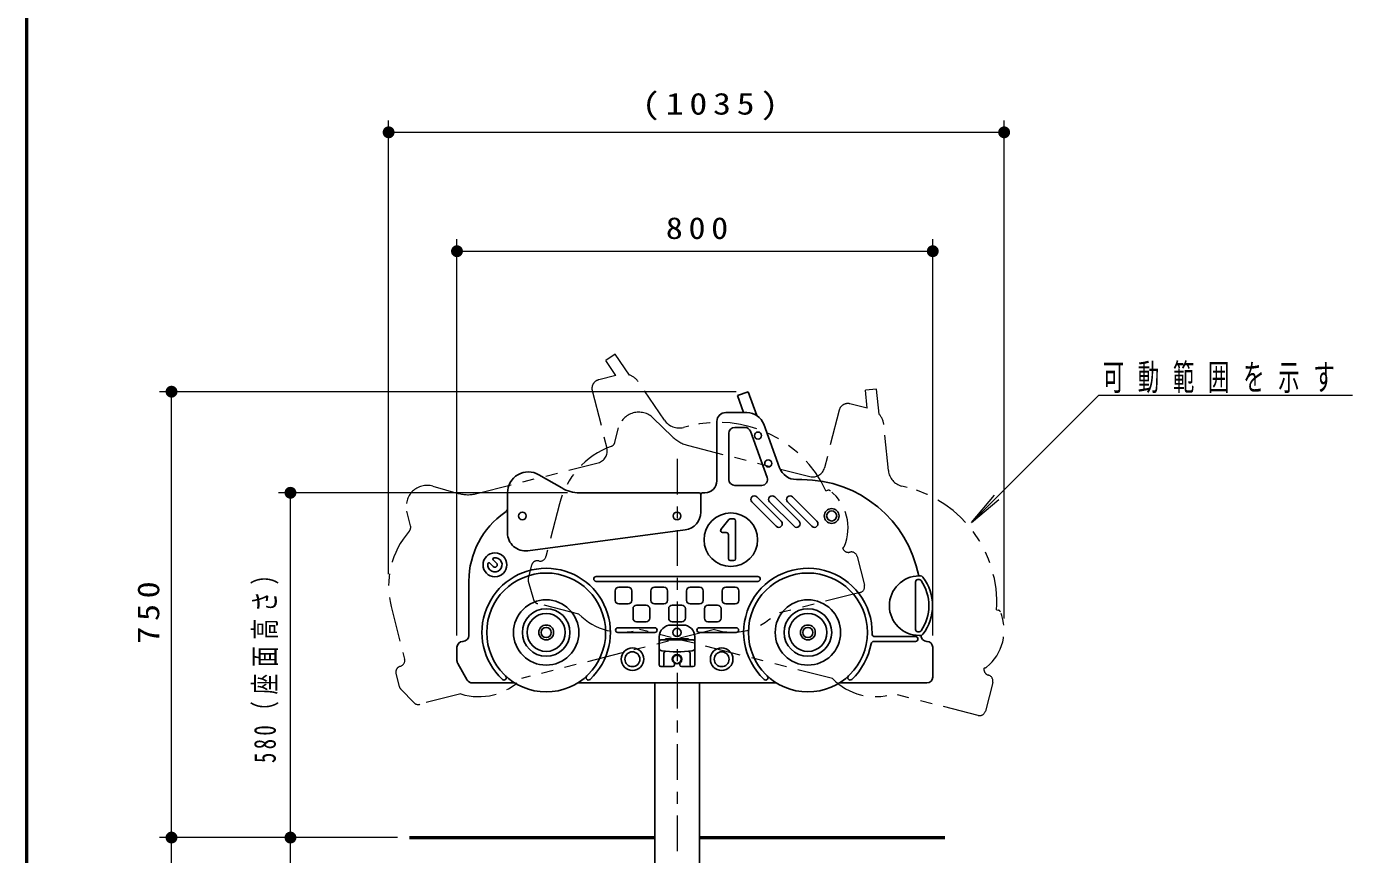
# Model space of a CAD drawing. Units: millimetres on the paper, scale 1:20. Extents: x -365 to 0, y 0 to 257.
# Drawn here: x -365 to -253.5, y 97.7 to 167.3 of the extents above; entities that cross this region are included whole.
import ezdxf

# ---------------------------------------------------------------- set-up
doc = ezdxf.new("R2010")
doc.units = ezdxf.units.MM
doc.linetypes.add('USER2', pattern=[6, 3, -1, 1, -1])
doc.linetypes.add('USER3', pattern=[8, 3, -1, 1, -1, 1, -1])
doc.layers.add('LY_1', color=7, linetype='Continuous', lineweight=13)
doc.styles.add('ＭＳ ゴシック', font='')
doc.styles.get('ＭＳ ゴシック').set_extended_font_data('MS Gothic')

# ---------------------------------------------------------------- blocks, each defined once
blk = doc.blocks.new('filled_dot')
at = {"color": 0, "linetype": 'Continuous', "lineweight": -2, "const_width": 1.25}
blk.add_lwpolyline([(-0.625, 0, 1), (0.625, 0, 1)], format="xyb", close=True, dxfattribs=at)

msp = doc.modelspace()

# ---------------------------------------------------------------- linework, layer by layer
at = {"layer": 'LY_1', "lineweight": 50}
for p, q in [((-365, 257), (-365, 0)), ((-332.811, 99.126), (-312.186, 99.126)), ((-308.436, 99.126), (-287.811, 99.126))]:
    msp.add_line(p, q, dxfattribs=at)
at = {"layer": 'LY_1'}
for p, q in [((-334.558, 121.289), (-334.558, 159.442)), ((-282.811, 117.564), (-282.811, 159.442)), ((-334.558, 158.442), (-282.811, 158.442)), ((-328.811, 116.126), (-328.811, 149.442)), ((-288.811, 116.126), (-288.811, 149.442)), ((-328.811, 148.442), (-288.811, 148.442)), ((-305.338, 136.626), (-353.811, 136.626)), ((-352.811, 99.126), (-352.811, 136.626)), ((-274.839, 136.346), (-285.552, 125.633)), ((-274.839, 136.346), (-253.526, 136.346)), ((-319.507, 128.126), (-343.811, 128.126)), ((-342.811, 99.126), (-342.811, 128.126)), ((-285.552, 125.633), (-283.624, 127.931)), ((-285.552, 125.633), (-283.254, 127.561)), ((-343.811, 99.126), (-353.811, 99.126)), ((-333.811, 99.126), (-353.811, 99.126)), ((-352.811, 64.126), (-352.811, 99.126)), ((-333.811, 99.126), (-343.811, 99.126)), ((-341.99, 99.126), (-343.811, 99.126)), ((-342.811, 89.126), (-342.811, 99.126))]:
    msp.add_line(p, q, dxfattribs=at)
at = {"layer": 'LY_1', "linetype": 'USER3'}
for p, q in [((-315.514, 139.784), (-316.3, 139.249)), ((-314.32, 138.03), (-315.514, 139.784)), ((-315.446, 137.996), (-316.3, 139.249)), ((-315.446, 137.996), (-316.899, 137.627)), ((-311.371, 134.232), (-313.566, 137.455)), ((-317.441, 136.715), (-316.21, 131.869)), ((-293.53, 136.843), (-294.475, 136.748)), ((-294.323, 135.239), (-294.475, 136.748)), ((-293.317, 134.732), (-293.53, 136.843)), ((-296.688, 135.066), (-297.919, 130.219)), ((-294.323, 135.239), (-295.776, 135.608)), ((-312.306, 134.406), (-310.71, 132.852)), ((-292.538, 129.986), (-292.929, 133.866)), ((-315.531, 132.372), (-315.223, 133.584)), ((-309.308, 133.738), (-309.762, 133.623)), ((-309.356, 132.093), (-299.134, 129.496)), ((-327.155, 128.057), (-316.933, 130.654)), ((-330.851, 128.682), (-328.707, 128.077)), ((-297.793, 128.294), (-297.64, 128.332)), ((-290.961, 128.567), (-291.415, 128.683)), ((-320.202, 127.183), (-321.328, 122.753)), ((-332.714, 125.355), (-333.022, 126.566)), ((-295.172, 122.769), (-294.556, 120.346)), ((-322.543, 122.03), (-322.818, 120.949)), ((-322.814, 120.69), (-322.381, 119.152)), ((-294.918, 119.738), (-302.057, 117.925)), ((-334.343, 118.565), (-333.217, 114.136)), ((-318.565, 117.925), (-322.023, 118.803)), ((-283.441, 118.287), (-283.288, 118.249)), ((-307.163, 116.628), (-323.38, 112.508)), ((-297.243, 112.508), (-313.46, 116.628)), ((-333.94, 112.92), (-333.666, 111.839)), ((-333.539, 111.613), (-332.424, 110.468)), ((-283.774, 112.182), (-284.39, 109.759)), ((-328.485, 111.211), (-331.943, 110.332)), ((-284.998, 109.397), (-292.137, 111.211))]:
    msp.add_line(p, q, dxfattribs=at)
at = {"layer": 'LY_1', "lineweight": 25}
for p, q in [((-304.338, 136.626), (-305.231, 136.301)), ((-304.712, 134.876), (-305.231, 136.301)), ((-303.613, 134.632), (-304.338, 136.626)), ((-306.961, 134.126), (-306.961, 129.126)), ((-304.432, 134.876), (-306.211, 134.876)), ((-301.689, 130.225), (-303.023, 133.889)), ((-305.961, 133.126), (-305.961, 129.245)), ((-304.607, 133.626), (-305.461, 133.626)), ((-302.725, 129.416), (-304.138, 133.297)), ((-321.936, 129.642), (-320.007, 128.528)), ((-305.461, 128.745), (-303.195, 128.745)), ((-299.811, 129.238), (-300.28, 129.238)), ((-324.561, 124.738), (-324.561, 128.126)), ((-308.461, 128.126), (-318.507, 128.126)), ((-308.311, 127.976), (-308.311, 126.49)), ((-307.961, 128.126), (-308.161, 128.126)), ((-301.973, 125.304), (-304.024, 127.355)), ((-303.6, 127.779), (-301.549, 125.728)), ((-300.473, 125.304), (-302.524, 127.355)), ((-302.1, 127.779), (-300.049, 125.728)), ((-298.973, 125.304), (-301.024, 127.355)), ((-300.6, 127.779), (-298.549, 125.728)), ((-309.615, 125.003), (-322.865, 123.251)), ((-305.954, 125.868), (-306.615, 125.023)), ((-305.836, 125.926), (-305.536, 125.926)), ((-305.386, 125.776), (-305.386, 122.576)), ((-306.496, 124.781), (-306.186, 124.781)), ((-305.986, 124.581), (-305.986, 122.576)), ((-325.761, 121.923), (-326.044, 122.206)), ((-325.478, 122.206), (-325.761, 122.489)), ((-305.836, 122.426), (-305.536, 122.426)), ((-327.811, 120.696), (-327.811, 116.126)), ((-303.511, 121.076), (-317.111, 121.076)), ((-303.511, 120.676), (-317.111, 120.676)), ((-290.261, 120.624), (-290.261, 116.629)), ((-289.961, 121.126), (-289.834, 121.126)), ((-315.511, 119.876), (-315.511, 119.076)), ((-314.411, 120.176), (-315.211, 120.176)), ((-314.111, 119.076), (-314.111, 119.876)), ((-312.511, 119.876), (-312.511, 119.076)), ((-311.411, 120.176), (-312.211, 120.176)), ((-311.111, 119.076), (-311.111, 119.876)), ((-309.511, 119.876), (-309.511, 119.076)), ((-308.411, 120.176), (-309.211, 120.176)), ((-308.111, 119.076), (-308.111, 119.876)), ((-306.511, 119.876), (-306.511, 119.076)), ((-305.411, 120.176), (-306.211, 120.176)), ((-305.111, 119.076), (-305.111, 119.876)), ((-315.211, 118.776), (-314.411, 118.776)), ((-314.011, 118.376), (-314.011, 117.576)), ((-312.911, 118.676), (-313.711, 118.676)), ((-312.611, 117.576), (-312.611, 118.376)), ((-312.211, 118.776), (-311.411, 118.776)), ((-311.011, 118.376), (-311.011, 117.576)), ((-309.911, 118.676), (-310.711, 118.676)), ((-309.611, 117.576), (-309.611, 118.376)), ((-309.211, 118.776), (-308.411, 118.776)), ((-308.011, 118.376), (-308.011, 117.576)), ((-306.911, 118.676), (-307.711, 118.676)), ((-306.611, 117.576), (-306.611, 118.376)), ((-306.211, 118.776), (-305.411, 118.776)), ((-313.711, 117.276), (-312.911, 117.276)), ((-310.711, 117.276), (-309.911, 117.276)), ((-307.711, 117.276), (-306.911, 117.276)), ((-312.185, 116.776), (-315.285, 116.776)), ((-312.185, 116.376), (-315.285, 116.376)), ((-311.811, 116.001), (-311.811, 113.651)), ((-309.811, 117.001), (-310.811, 117.001)), ((-308.811, 116.001), (-308.811, 113.651)), ((-308.437, 116.776), (-305.337, 116.776)), ((-308.437, 116.376), (-305.337, 116.376)), ((-290.261, 116.026), (-293.662, 116.026)), ((-289.961, 116.126), (-289.834, 116.126)), ((-328.811, 115.126), (-328.811, 114.01)), ((-311.661, 115.751), (-308.961, 115.751)), ((-311.211, 115.851), (-309.411, 115.851)), ((-290.261, 115.626), (-293.75, 115.626)), ((-288.811, 115.126), (-288.811, 112.626)), ((-328.744, 113.76), (-327.945, 112.376)), ((-311.411, 114.641), (-311.411, 113.651)), ((-310.536, 113.651), (-310.536, 113.858)), ((-310.086, 113.651), (-310.086, 113.858)), ((-309.211, 114.641), (-309.211, 113.651)), ((-310.686, 113.501), (-311.661, 113.501)), ((-308.961, 113.501), (-309.936, 113.501)), ((-323.945, 112.126), (-327.512, 112.126)), ((-301.945, 112.126), (-318.677, 112.126)), ((-312.186, 99.126), (-312.186, 112.126)), ((-308.436, 99.126), (-308.436, 112.126)), ((-289.311, 112.126), (-296.677, 112.126)), ((-312.186, 89.576), (-312.186, 99.126)), ((-308.436, 89.576), (-308.436, 99.126))]:
    msp.add_line(p, q, dxfattribs=at)
at = {"layer": 'LY_1', "linetype": 'USER2'}
msp.add_line((-310.311, 130.968), (-310.311, 61.803), dxfattribs=at)
at = {"layer": 'LY_1', "lineweight": 25}
for centre, radius in [((-303.502, 132.94), 0.295), ((-302.647, 130.59), 0.295), ((-323.311, 126.176), 0.325), ((-310.311, 126.176), 0.325), ((-305.786, 124.176), 2.25), ((-297.311, 126.176), 0.625), ((-297.311, 126.176), 0.425), ((-325.619, 122.065), 1), ((-321.311, 116.376), 5), ((-299.311, 116.376), 5), ((-321.311, 116.376), 2.75), ((-321.311, 116.376), 2), ((-299.311, 116.376), 2.75), ((-299.311, 116.376), 2), ((-321.311, 116.376), 1.6), ((-299.311, 116.376), 1.6), ((-321.311, 116.376), 0.625), ((-321.311, 116.376), 0.425), ((-310.311, 116.376), 0.35), ((-299.311, 116.376), 0.625), ((-299.311, 116.376), 0.425), ((-314.061, 114.126), 0.95), ((-306.561, 114.126), 0.95), ((-314.061, 114.126), 0.625), ((-310.311, 114.126), 0.4), ((-310.311, 114.126), 0.35), ((-306.561, 114.126), 0.625)]:
    msp.add_circle(centre, radius, dxfattribs=at)
at = {"layer": 'LY_1', "linetype": 'USER3'}
for centre, radius, start, end in [((-316.714, 136.9), 0.75, 104.25374, 194.25374), ((-314.805, 136.611), 1.5, 34.25374, 71.12364), ((-313.527, 133.153), 1.75, 45.74626, 165.74626), ((-295.961, 134.881), 0.75, 75.74626, 165.74626), ((-310.131, 135.076), 1.5, 214.25374, 284.25374), ((-306.846, 124.046), 10, 25.13725, 104.25374), ((-294.421, 133.716), 1.5, 5.74626, 42.61616), ((-308.617, 135.001), 3, 225.74626, 255.74626), ((-313.418, 125.459), 7, 110.26437, 165.74626), ((-317.179, 131.623), 1, 284.25374, 14.25374), ((-316.015, 132.495), 0.5, 290.26437, 345.74626), ((-298.888, 130.466), 1, 255.74626, 345.74626), ((-291.046, 130.137), 1.5, 185.74626, 255.74626), ((-331.326, 126.997), 1.75, 74.25374, 194.25374), ((-297.579, 128.09), 0.25, 51.12364, 104.25374), ((-299.932, 125.171), 4, 337.38384, 51.12364), ((-293.423, 118.875), 10, 356.62977, 75.74626), ((-327.893, 130.965), 3, 254.25374, 284.25374), ((-327.558, 120.289), 7, 138.77185, 194.25374), ((-333.199, 125.232), 0.5, 318.77185, 14.25374), ((-321.812, 122.876), 0.5, 255.74626, 345.74626), ((-296.471, 123.729), 0.25, 289.41735, 337.38384), ((-295.903, 123.615), 0.5, 194.13748, 284.25374), ((-295.656, 122.646), 0.5, 14.25374, 104.25374), ((-322.058, 121.907), 0.5, 75.74626, 165.74626), ((-322.333, 120.826), 0.5, 165.74626, 195.74626), ((-295.041, 120.223), 0.5, 284.25374, 14.25374), ((-321.899, 119.287), 0.5, 195.74626, 255.74626), ((-283.35, 118.006), 0.25, 22.61616, 75.74626), ((-314.966, 121.395), 5, 223.95793, 287.53459), ((-305.656, 121.395), 5, 252.46541, 316.04207), ((-286.811, 116.564), 4, 308.87636, 22.61616), ((-333.702, 114.013), 0.5, 284.25374, 14.25374), ((-333.456, 113.043), 0.5, 104.25374, 194.25374), ((-284.013, 113.274), 0.5, 165.63, 255.74626), ((-284.458, 113.645), 0.25, 260.90987, 308.87636), ((-284.259, 112.305), 0.5, 345.74626, 75.74626), ((-333.181, 111.962), 0.5, 194.25374, 224.25374), ((-326.979, 115.978), 5, 252.46541, 316.04207), ((-293.643, 115.978), 5, 223.95793, 287.53459), ((-332.066, 110.817), 0.5, 224.25374, 284.25374), ((-284.875, 109.882), 0.5, 255.74626, 345.74626)]:
    msp.add_arc(centre, radius, start, end, dxfattribs=at)
at = {"layer": 'LY_1', "lineweight": 25}
for centre, radius, start, end in [((-306.211, 134.126), 0.75, 90, 180), ((-304.432, 133.376), 1.5, 20, 90), ((-305.461, 133.126), 0.5, 90, 180), ((-304.607, 133.126), 0.5, 20, 90), ((-322.811, 128.126), 1.75, 60, 180), ((-303.195, 129.245), 0.5, 270, 20), ((-300.28, 130.738), 1.5, 200, 270), ((-318.507, 131.126), 3, 240, 270), ((-307.961, 129.126), 1, 270, 0), ((-305.461, 129.245), 0.5, 180, 270), ((-299.811, 119.238), 10, 10.88247, 90), ((-308.461, 127.976), 0.15, 0, 90), ((-308.161, 127.976), 0.15, 90, 180), ((-303.812, 127.567), 0.3, 135, 225), ((-303.812, 127.567), 0.3, 45, 135), ((-302.312, 127.567), 0.3, 135, 225), ((-302.312, 127.567), 0.3, 45, 135), ((-300.812, 127.567), 0.3, 135, 225), ((-300.812, 127.567), 0.3, 45, 135), ((-320.811, 120.696), 7, 124.51811, 180), ((-325.061, 126.876), 0.5, 304.51811, 0), ((-309.811, 126.49), 1.5, 277.52967, 0), ((-306.496, 124.931), 0.15, 142, 270), ((-305.836, 125.776), 0.15, 90, 142), ((-305.536, 125.776), 0.15, 0, 90), ((-301.761, 125.516), 0.3, 225, 315), ((-301.761, 125.516), 0.3, 315, 45), ((-300.261, 125.516), 0.3, 225, 315), ((-300.261, 125.516), 0.3, 315, 45), ((-298.761, 125.516), 0.3, 225, 315), ((-298.761, 125.516), 0.3, 315, 45), ((-323.061, 124.738), 1.5, 180, 277.52967), ((-306.186, 124.581), 0.2, 0, 90), ((-325.619, 122.065), 0.6, 171.8699, 98.1301), ((-325.69, 122.56), 0.1, 98.1301, 225), ((-321.311, 116.376), 5.4, 313.04908, 226.95092), ((-326.114, 122.135), 0.1, 45, 171.8699), ((-325.619, 122.065), 0.2, 225, 45), ((-305.836, 122.576), 0.15, 180, 270), ((-305.536, 122.576), 0.15, 270, 0), ((-299.311, 116.376), 5.4, 358.98586, 226.95092), ((-317.111, 120.876), 0.2, 90, 270), ((-303.511, 120.876), 0.2, 270, 90), ((-289.961, 118.626), 2.5, 90, 270), ((-290.061, 120.624), 0.2, 92.86598, 180), ((-289.961, 118.626), 2.2, 90.00624, 92.86598), ((-289.961, 120.626), 0.2, 34.8499, 90.00624), ((-289.834, 120.876), 0.25, 36.8699, 90), ((-292.834, 118.626), 3.7, 325.1501, 34.8499), ((-292.834, 118.626), 4, 323.1301, 36.8699), ((-315.211, 119.876), 0.3, 90, 180), ((-314.411, 119.876), 0.3, 0, 90), ((-312.211, 119.876), 0.3, 90, 180), ((-311.411, 119.876), 0.3, 0, 90), ((-309.211, 119.876), 0.3, 90, 180), ((-308.411, 119.876), 0.3, 0, 90), ((-306.211, 119.876), 0.3, 90, 180), ((-305.411, 119.876), 0.3, 0, 90), ((-315.211, 119.076), 0.3, 180, 270), ((-314.411, 119.076), 0.3, 270, 0), ((-313.711, 118.376), 0.3, 90, 180), ((-312.911, 118.376), 0.3, 0, 90), ((-312.211, 119.076), 0.3, 180, 270), ((-311.411, 119.076), 0.3, 270, 0), ((-310.711, 118.376), 0.3, 90, 180), ((-309.911, 118.376), 0.3, 0, 90), ((-309.211, 119.076), 0.3, 180, 270), ((-308.411, 119.076), 0.3, 270, 0), ((-307.711, 118.376), 0.3, 90, 180), ((-306.911, 118.376), 0.3, 0, 90), ((-306.211, 119.076), 0.3, 180, 270), ((-305.411, 119.076), 0.3, 270, 0), ((-313.711, 117.576), 0.3, 180, 270), ((-312.911, 117.576), 0.3, 270, 0), ((-310.711, 117.576), 0.3, 180, 270), ((-309.911, 117.576), 0.3, 270, 0), ((-307.711, 117.576), 0.3, 180, 270), ((-306.911, 117.576), 0.3, 270, 0), ((-328.311, 116.126), 0.5, 270, 0), ((-315.285, 116.576), 0.2, 90, 270), ((-312.185, 116.576), 0.2, 270, 90), ((-310.811, 116.001), 1, 90, 180), ((-309.811, 116.001), 1, 0, 90), ((-308.437, 116.576), 0.2, 90, 270), ((-305.337, 116.576), 0.2, 270, 90), ((-293.662, 116.276), 0.25, 178.98586, 270), ((-290.061, 116.629), 0.2, 180, 267.13402), ((-290.261, 115.826), 0.2, 270, 90), ((-289.961, 118.626), 2.2, 267.13402, 269.99376), ((-289.961, 116.626), 0.2, 269.99376, 325.1501), ((-289.834, 116.376), 0.25, 270, 323.1301), ((-289.311, 116.126), 0.5, 180, 270), ((-328.311, 115.126), 0.5, 90, 180), ((-311.661, 115.601), 0.15, 90, 180), ((-311.561, 115.072), 0.25, 180, 263.50467), ((-310.311, 126.051), 11.3, 263.50467, 276.49533), ((-311.211, 115.751), 0.1, 90, 180), ((-309.411, 115.751), 0.1, 0, 90), ((-309.061, 115.072), 0.25, 276.49533, 0), ((-308.961, 115.601), 0.15, 0, 90), ((-299.311, 116.376), 5.4, 313.04908, 349.80545), ((-293.75, 115.376), 0.25, 90, 169.80545), ((-289.311, 115.126), 0.5, 0, 90), ((-328.311, 114.01), 0.5, 180, 210), ((-311.261, 114.641), 0.15, 85.24073, 180), ((-310.311, 114.276), 0.225, 47.01074, 132.98926), ((-309.361, 114.641), 0.15, 0, 94.75927), ((-324.861, 112.576), 0.2, 226.95092, 46.95092), ((-317.762, 112.576), 0.2, 133.04908, 313.04908), ((-311.661, 113.651), 0.15, 180, 270), ((-311.561, 113.651), 0.15, 270, 0), ((-310.686, 113.651), 0.15, 270, 0), ((-309.936, 113.651), 0.15, 180, 270), ((-309.061, 113.651), 0.15, 180, 270), ((-308.961, 113.651), 0.15, 270, 0), ((-302.861, 112.576), 0.2, 226.95092, 46.95092), ((-295.762, 112.576), 0.2, 133.04908, 313.04908), ((-289.311, 112.626), 0.5, 270, 0), ((-327.512, 112.626), 0.5, 210, 270)]:
    msp.add_arc(centre, radius, start, end, dxfattribs=at)

# ---------------------------------------------------------------- block references
at = {"layer": 'LY_1', "xscale": 0.4, "yscale": 0.4}
for p in [(-334.558, 158.442), (-328.811, 148.442)]:
    msp.add_blockref('filled_dot', p, dxfattribs=at)
for p, rotation in [((-282.811, 158.442), 180), ((-288.811, 148.442), 180), ((-352.811, 136.626), 270), ((-342.811, 128.126), 270), ((-352.811, 99.126), 90), ((-352.811, 99.126), 270), ((-342.811, 99.126), 90), ((-342.811, 99.126), 270)]:
    msp.add_blockref('filled_dot', p, dxfattribs=dict(at, rotation=rotation))

# ---------------------------------------------------------------- texts
at = {"layer": 'LY_1', "style": 'ＭＳ ゴシック'}
for s, insert, char_height, attachment_point in [('\\T1.33;\\W1.2;(1035)', (-307.278, 159.442), 1.833, 8), ('\\T1.33;\\W1.15;800', (-308.395, 149.442), 1.833, 8), ('\\T1.64;\\W0.6;可動範囲を示す', (-274.526, 136.496), 2.199, 7)]:
    msp.add_mtext(s, dxfattribs=dict(at, insert=insert, char_height=char_height, attachment_point=attachment_point))
at = {"layer": 'LY_1', "char_height": 1.833, "attachment_point": 8, "rotation": 90, "style": 'ＭＳ ゴシック'}
for s, insert in [('\\T1.33;\\W1.15;750', (-353.811, 118.291)), ('\\T1.32;\\W0.7;580（座面高さ）', (-343.811, 114.053))]:
    msp.add_mtext(s, dxfattribs=dict(at, insert=insert))

doc.saveas('drawing.dxf')
